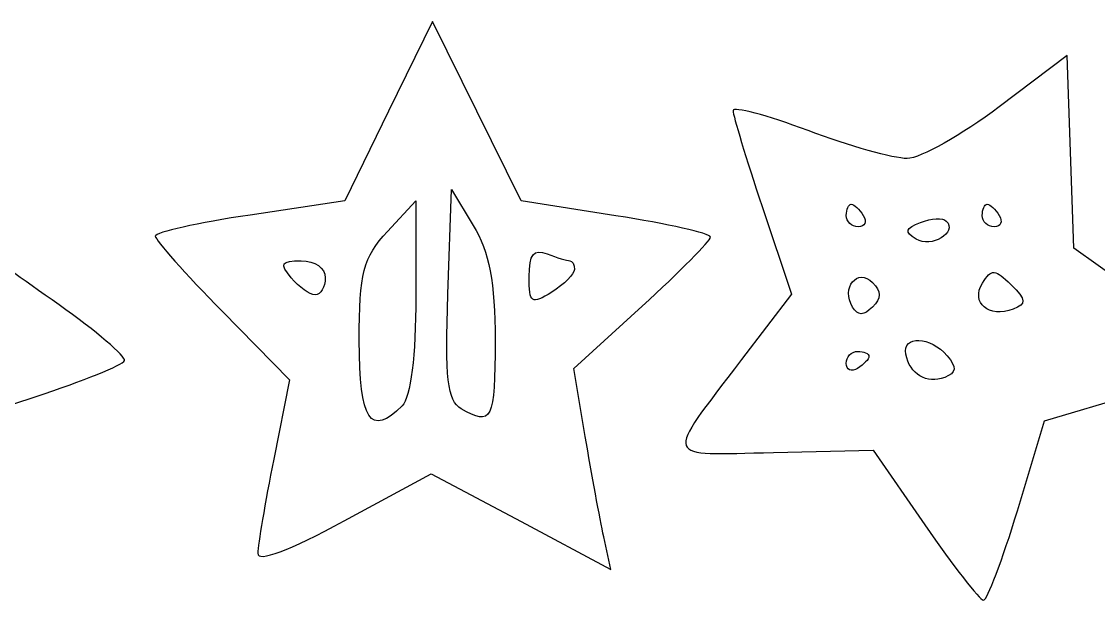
# Model space of a CAD drawing. Header units: centimetres. Extents: x -12.8 to 12.9, y -8 to 8.9.
# Drawn here: x 3.694 to 7.968, y -3.439 to -1.142 of the extents above; entities that cross this region are included whole.
import ezdxf

# ---------------------------------------------------------------- set-up
doc = ezdxf.new("R2010")
doc.units = ezdxf.units.CM
doc.header["$MEASUREMENT"] = 0
doc.layers.add('Layer 1', color=7, linetype='Continuous')

msp = doc.modelspace()

# ---------------------------------------------------------------- linework, layer by layer
at = {"layer": 'Layer 1'}
for points, knots in [([(4.63131, -3.25158), (4.63222, -3.21904), (4.66092, -3.05082), (4.69508, -2.87775), (4.69508, -2.87775), (4.69508, -2.87775), (4.7572, -2.56309), (4.7572, -2.56309), (4.7572, -2.56309), (4.7572, -2.56309), (4.49114, -2.29217), (4.49114, -2.29217), (4.49114, -2.29217), (4.34481, -2.14317), (4.22508, -2.00872), (4.22508, -1.9934), (4.22508, -1.9934), (4.22508, -1.97808), (4.39436, -1.94037), (4.60127, -1.90958), (4.60127, -1.90958), (4.60127, -1.90958), (4.97746, -1.85361), (4.97746, -1.85361), (4.97746, -1.85361), (4.97746, -1.85361), (5.15094, -1.49779), (5.15094, -1.49779), (5.15094, -1.49779), (5.15094, -1.49779), (5.32442, -1.14197), (5.32442, -1.14197), (5.32442, -1.14197), (5.32442, -1.14197), (5.50091, -1.49798), (5.50091, -1.49798), (5.50091, -1.49798), (5.50091, -1.49798), (5.6774, -1.85399), (5.6774, -1.85399), (5.6774, -1.85399), (5.6774, -1.85399), (6.05255, -1.91235), (6.05255, -1.91235), (6.05255, -1.91235), (6.25888, -1.94445), (6.42784, -1.98262), (6.42802, -1.99718), (6.42802, -1.99718), (6.42821, -2.01174), (6.30631, -2.1349), (6.15716, -2.27088), (6.15716, -2.27088), (6.15716, -2.27088), (5.88598, -2.51811), (5.88598, -2.51811), (5.88598, -2.51811), (5.88598, -2.51811), (5.93127, -2.78782), (5.93127, -2.78782), (5.93127, -2.78782), (5.95618, -2.93616), (5.98921, -3.11573), (6.00468, -3.18686), (6.00468, -3.18686), (6.00468, -3.18686), (6.0328, -3.31619), (6.0328, -3.31619), (6.0328, -3.31619), (6.0328, -3.31619), (5.67633, -3.12626), (5.67633, -3.12626), (5.67633, -3.12626), (5.67633, -3.12626), (5.31986, -2.93633), (5.31986, -2.93633), (5.31986, -2.93633), (5.31986, -2.93633), (4.97476, -3.12352), (4.97476, -3.12352), (4.97476, -3.12352), (4.75709, -3.24159), (4.63027, -3.28887), (4.63131, -3.25155), (4.63131, -3.25155), (4.63131, -3.25155), (4.63131, -3.25158), (4.63131, -3.25158)], [0, 0, 0, 0, 0.0434783, 0.0434783, 0.0434783, 0.0434783, 0.0869565, 0.0869565, 0.0869565, 0.0869565, 0.1304348, 0.1304348, 0.1304348, 0.1304348, 0.173913, 0.173913, 0.173913, 0.173913, 0.2173913, 0.2173913, 0.2173913, 0.2173913, 0.2608696, 0.2608696, 0.2608696, 0.2608696, 0.3043478, 0.3043478, 0.3043478, 0.3043478, 0.3478261, 0.3478261, 0.3478261, 0.3478261, 0.3913043, 0.3913043, 0.3913043, 0.3913043, 0.4347826, 0.4347826, 0.4347826, 0.4347826, 0.4782609, 0.4782609, 0.4782609, 0.4782609, 0.5217391, 0.5217391, 0.5217391, 0.5217391, 0.5652174, 0.5652174, 0.5652174, 0.5652174, 0.6086957, 0.6086957, 0.6086957, 0.6086957, 0.6521739, 0.6521739, 0.6521739, 0.6521739, 0.6956522, 0.6956522, 0.6956522, 0.6956522, 0.7391304, 0.7391304, 0.7391304, 0.7391304, 0.7826087, 0.7826087, 0.7826087, 0.7826087, 0.826087, 0.826087, 0.826087, 0.826087, 0.8695652, 0.8695652, 0.8695652, 0.8695652, 0.9130435, 0.9130435, 0.9130435, 0.9130435, 1, 1, 1, 1]), ([(2.93685, -3.13736), (2.93685, -3.13736), (2.71473, -2.8328), (2.71473, -2.8328), (2.71473, -2.8328), (2.71473, -2.8328), (2.34613, -2.84329), (2.34613, -2.84329), (2.34613, -2.84329), (2.1434, -2.84906), (1.97753, -2.8402), (1.97753, -2.82361), (1.97753, -2.82361), (1.97753, -2.80702), (2.06856, -2.67758), (2.17981, -2.53597), (2.17981, -2.53597), (2.29106, -2.39436), (2.382, -2.24139), (2.3819, -2.19604), (2.3819, -2.19604), (2.38182, -2.15069), (2.33165, -1.97198), (2.27047, -1.79892), (2.27047, -1.79892), (2.20929, -1.62586), (2.15881, -1.48049), (2.15829, -1.47587), (2.15829, -1.47587), (2.15777, -1.47126), (2.32536, -1.52428), (2.53072, -1.59369), (2.53072, -1.59369), (2.53072, -1.59369), (2.9041, -1.7199), (2.9041, -1.7199), (2.9041, -1.7199), (2.9041, -1.7199), (3.20389, -1.50094), (3.20389, -1.50094), (3.20389, -1.50094), (3.36877, -1.38051), (3.5153, -1.28198), (3.5295, -1.28198), (3.5295, -1.28198), (3.5437, -1.28198), (3.55059, -1.45357), (3.54481, -1.66328), (3.54481, -1.66328), (3.53903, -1.873), (3.54308, -2.05163), (3.55381, -2.06024), (3.55381, -2.06024), (3.56454, -2.06885), (3.69469, -2.16149), (3.84303, -2.26611), (3.84303, -2.26611), (3.99137, -2.37073), (4.10818, -2.47023), (4.10261, -2.48723), (4.10261, -2.48723), (4.09704, -2.50423), (3.9378, -2.56871), (3.74875, -2.63051), (3.74875, -2.63051), (3.74875, -2.63051), (3.40502, -2.74289), (3.40502, -2.74289), (3.40502, -2.74289), (3.40502, -2.74289), (3.30172, -3.07269), (3.30172, -3.07269), (3.30172, -3.07269), (3.2449, -3.25408), (3.18955, -3.41136), (3.17871, -3.4222), (3.17871, -3.4222), (3.16787, -3.43304), (3.05904, -3.30486), (2.93687, -3.13735), (2.93687, -3.13735), (2.93687, -3.13735), (2.93685, -3.13736), (2.93685, -3.13736)], [0, 0, 0, 0, 0.0454545, 0.0454545, 0.0454545, 0.0454545, 0.0909091, 0.0909091, 0.0909091, 0.0909091, 0.1363636, 0.1363636, 0.1363636, 0.1363636, 0.1818182, 0.1818182, 0.1818182, 0.1818182, 0.2272727, 0.2272727, 0.2272727, 0.2272727, 0.2727273, 0.2727273, 0.2727273, 0.2727273, 0.3181818, 0.3181818, 0.3181818, 0.3181818, 0.3636364, 0.3636364, 0.3636364, 0.3636364, 0.4090909, 0.4090909, 0.4090909, 0.4090909, 0.4545455, 0.4545455, 0.4545455, 0.4545455, 0.5, 0.5, 0.5, 0.5, 0.5454545, 0.5454545, 0.5454545, 0.5454545, 0.5909091, 0.5909091, 0.5909091, 0.5909091, 0.6363636, 0.6363636, 0.6363636, 0.6363636, 0.6818182, 0.6818182, 0.6818182, 0.6818182, 0.7272727, 0.7272727, 0.7272727, 0.7272727, 0.7727273, 0.7727273, 0.7727273, 0.7727273, 0.8181818, 0.8181818, 0.8181818, 0.8181818, 0.8636364, 0.8636364, 0.8636364, 0.8636364, 0.9090909, 0.9090909, 0.9090909, 0.9090909, 1, 1, 1, 1]), ([(7.27866, -3.13934), (7.27866, -3.13934), (7.07326, -2.84207), (7.07326, -2.84207), (7.07326, -2.84207), (7.07326, -2.84207), (6.67862, -2.85156), (6.67862, -2.85156), (6.67862, -2.85156), (6.23284, -2.86228), (6.24216, -2.88924), (6.55139, -2.48346), (6.55139, -2.48346), (6.55139, -2.48346), (6.74911, -2.22402), (6.74911, -2.22402), (6.74911, -2.22402), (6.74911, -2.22402), (6.63336, -1.87646), (6.63336, -1.87646), (6.63336, -1.87646), (6.5697, -1.6853), (6.51761, -1.51397), (6.51761, -1.49572), (6.51761, -1.49572), (6.51761, -1.47747), (6.6515, -1.51294), (6.81515, -1.57454), (6.81515, -1.57454), (6.97879, -1.63614), (7.15579, -1.68599), (7.20847, -1.68533), (7.20847, -1.68533), (7.26115, -1.68467), (7.42563, -1.59242), (7.57397, -1.48033), (7.57397, -1.48033), (7.57397, -1.48033), (7.84368, -1.27653), (7.84368, -1.27653), (7.84368, -1.27653), (7.84368, -1.27653), (7.85663, -1.65861), (7.85663, -1.65861), (7.85663, -1.65861), (7.85663, -1.65861), (7.86958, -2.04069), (7.86958, -2.04069), (7.86958, -2.04069), (7.86958, -2.04069), (8.16005, -2.24797), (8.16005, -2.24797), (8.16005, -2.24797), (8.31981, -2.36197), (8.45042, -2.4694), (8.4503, -2.48669), (8.4503, -2.48669), (8.45017, -2.50398), (8.29337, -2.56507), (8.10185, -2.62245), (8.10185, -2.62245), (8.10185, -2.62245), (7.75362, -2.72677), (7.75362, -2.72677), (7.75362, -2.72677), (7.75362, -2.72677), (7.64601, -3.08321), (7.64601, -3.08321), (7.64601, -3.08321), (7.58683, -3.27925), (7.52618, -3.43896), (7.51123, -3.43813), (7.51123, -3.43813), (7.49629, -3.4373), (7.39163, -3.30284), (7.27866, -3.13934)], [0, 0, 0, 0, 0.05, 0.05, 0.05, 0.05, 0.1, 0.1, 0.1, 0.1, 0.15, 0.15, 0.15, 0.15, 0.2, 0.2, 0.2, 0.2, 0.25, 0.25, 0.25, 0.25, 0.3, 0.3, 0.3, 0.3, 0.35, 0.35, 0.35, 0.35, 0.4, 0.4, 0.4, 0.4, 0.45, 0.45, 0.45, 0.45, 0.5, 0.5, 0.5, 0.5, 0.55, 0.55, 0.55, 0.55, 0.6, 0.6, 0.6, 0.6, 0.65, 0.65, 0.65, 0.65, 0.7, 0.7, 0.7, 0.7, 0.75, 0.75, 0.75, 0.75, 0.8, 0.8, 0.8, 0.8, 0.85, 0.85, 0.85, 0.85, 0.9, 0.9, 0.9, 0.9, 1, 1, 1, 1]), ([(5.57364, -2.40685), (5.57364, -2.17657), (5.55065, -2.05547), (5.48709, -1.95096), (5.48709, -1.95096), (5.48709, -1.95096), (5.40054, -1.80864), (5.40054, -1.80864), (5.40054, -1.80864), (5.40054, -1.80864), (5.38595, -2.22377), (5.38595, -2.22377), (5.38595, -2.22377), (5.37426, -2.55632), (5.38477, -2.64673), (5.43878, -2.67829), (5.43878, -2.67829), (5.56076, -2.74956), (5.57363, -2.72364), (5.57363, -2.40685), (5.57363, -2.40685), (5.57363, -2.40685), (5.57364, -2.40685), (5.57364, -2.40685)], [0, 0, 0, 0, 0.1428571, 0.1428571, 0.1428571, 0.1428571, 0.2857143, 0.2857143, 0.2857143, 0.2857143, 0.4285714, 0.4285714, 0.4285714, 0.4285714, 0.5714286, 0.5714286, 0.5714286, 0.5714286, 0.7142857, 0.7142857, 0.7142857, 0.7142857, 1, 1, 1, 1]), ([(5.20504, -2.66649), (5.23848, -2.63305), (5.25898, -2.46824), (5.25898, -2.23289), (5.25898, -2.23289), (5.25898, -2.23289), (5.25898, -1.85323), (5.25898, -1.85323), (5.25898, -1.85323), (5.25898, -1.85323), (5.1466, -1.97449), (5.1466, -1.97449), (5.1466, -1.97449), (5.04915, -2.07964), (5.03422, -2.13723), (5.03422, -2.40809), (5.03422, -2.40809), (5.03422, -2.72557), (5.07869, -2.79284), (5.20504, -2.66649)], [0, 0, 0, 0, 0.1666667, 0.1666667, 0.1666667, 0.1666667, 0.3333333, 0.3333333, 0.3333333, 0.3333333, 0.5, 0.5, 0.5, 0.5, 0.6666667, 0.6666667, 0.6666667, 0.6666667, 1, 1, 1, 1]), ([(7.03456, -1.9113), (7.01928, -1.88658), (6.99786, -1.86635), (6.98696, -1.86635), (6.98696, -1.86635), (6.97606, -1.86635), (6.96714, -1.88658), (6.96714, -1.9113), (6.96714, -1.9113), (6.96714, -1.93602), (6.98856, -1.95625), (7.01474, -1.95625), (7.01474, -1.95625), (7.04092, -1.95625), (7.04984, -1.93602), (7.03456, -1.9113)], [0, 0, 0, 0, 0.2, 0.2, 0.2, 0.2, 0.4, 0.4, 0.4, 0.4, 0.6, 0.6, 0.6, 0.6, 1, 1, 1, 1]), ([(7.57397, -1.9113), (7.55869, -1.88658), (7.53727, -1.86635), (7.52637, -1.86635), (7.52637, -1.86635), (7.51547, -1.86635), (7.50655, -1.88658), (7.50655, -1.9113), (7.50655, -1.9113), (7.50655, -1.93602), (7.52797, -1.95625), (7.55415, -1.95625), (7.55415, -1.95625), (7.58033, -1.95625), (7.58925, -1.93602), (7.57397, -1.9113)], [0, 0, 0, 0, 0.2, 0.2, 0.2, 0.2, 0.4, 0.4, 0.4, 0.4, 0.6, 0.6, 0.6, 0.6, 1, 1, 1, 1]), ([(7.36389, -1.93347), (7.35053, -1.92011), (7.30467, -1.92259), (7.26198, -1.93898), (7.26198, -1.93898), (7.20098, -1.96239), (7.19711, -1.97666), (7.24393, -2.00559), (7.24393, -2.00559), (7.30373, -2.04255), (7.40942, -1.979), (7.36389, -1.93347)], [0, 0, 0, 0, 0.25, 0.25, 0.25, 0.25, 0.5, 0.5, 0.5, 0.5, 1, 1, 1, 1]), ([(5.8883, -2.12525), (5.8883, -2.10647), (5.87984, -2.09111), (5.8695, -2.09111), (5.8695, -2.09111), (5.85916, -2.09111), (5.8187, -2.07883), (5.7796, -2.06383), (5.7796, -2.06383), (5.72593, -2.04324), (5.7085, -2.06538), (5.7085, -2.15411), (5.7085, -2.15411), (5.7085, -2.26043), (5.7171, -2.2663), (5.7984, -2.21553), (5.7984, -2.21553), (5.84785, -2.18465), (5.8883, -2.14402), (5.8883, -2.12525)], [0, 0, 0, 0, 0.1666667, 0.1666667, 0.1666667, 0.1666667, 0.3333333, 0.3333333, 0.3333333, 0.3333333, 0.5, 0.5, 0.5, 0.5, 0.6666667, 0.6666667, 0.6666667, 0.6666667, 1, 1, 1, 1]), ([(4.89937, -2.15853), (4.89937, -2.11977), (4.8588, -2.0911), (4.80396, -2.0911), (4.80396, -2.0911), (4.72425, -2.0911), (4.71776, -2.10219), (4.76451, -2.15853), (4.76451, -2.15853), (4.79529, -2.19561), (4.83822, -2.22596), (4.85992, -2.22596), (4.85992, -2.22596), (4.88162, -2.22596), (4.89937, -2.19562), (4.89937, -2.15853)], [0, 0, 0, 0, 0.2, 0.2, 0.2, 0.2, 0.4, 0.4, 0.4, 0.4, 0.6, 0.6, 0.6, 0.6, 1, 1, 1, 1]), ([(7.0711, -2.1771), (7.01141, -2.11741), (6.94527, -2.19917), (6.99203, -2.27484), (6.99203, -2.27484), (7.01378, -2.31003), (7.03591, -2.31003), (7.0711, -2.27484), (7.0711, -2.27484), (7.10629, -2.23965), (7.10629, -2.21229), (7.0711, -2.1771)], [0, 0, 0, 0, 0.25, 0.25, 0.25, 0.25, 0.5, 0.5, 0.5, 0.5, 1, 1, 1, 1]), ([(7.62078, -2.1861), (7.55755, -2.12289), (7.54299, -2.12208), (7.50729, -2.17982), (7.50729, -2.17982), (7.45909, -2.25777), (7.53296, -2.32015), (7.62957, -2.28308), (7.62957, -2.28308), (7.68299, -2.26258), (7.68156, -2.24686), (7.62078, -2.1861)], [0, 0, 0, 0, 0.25, 0.25, 0.25, 0.25, 0.5, 0.5, 0.5, 0.5, 1, 1, 1, 1]), ([(7.36734, -2.46794), (7.30301, -2.39043), (7.18799, -2.38623), (7.20313, -2.46195), (7.20313, -2.46195), (7.21906, -2.54161), (7.28575, -2.58123), (7.35753, -2.55368), (7.35753, -2.55368), (7.40448, -2.53566), (7.40679, -2.51547), (7.36734, -2.46794)], [0, 0, 0, 0, 0.25, 0.25, 0.25, 0.25, 0.5, 0.5, 0.5, 0.5, 1, 1, 1, 1]), ([(7.05703, -2.47054), (7.05703, -2.45964), (7.0368, -2.45072), (7.01208, -2.45072), (7.01208, -2.45072), (6.98736, -2.45072), (6.96713, -2.47214), (6.96713, -2.49832), (6.96713, -2.49832), (6.96713, -2.5245), (6.98736, -2.53342), (7.01208, -2.51814), (7.01208, -2.51814), (7.0368, -2.50286), (7.05703, -2.48144), (7.05703, -2.47054)], [0, 0, 0, 0, 0.2, 0.2, 0.2, 0.2, 0.4, 0.4, 0.4, 0.4, 0.6, 0.6, 0.6, 0.6, 1, 1, 1, 1])]:
    msp.add_open_spline(points, degree=3, knots=knots, dxfattribs=at)

doc.saveas('drawing.dxf')
